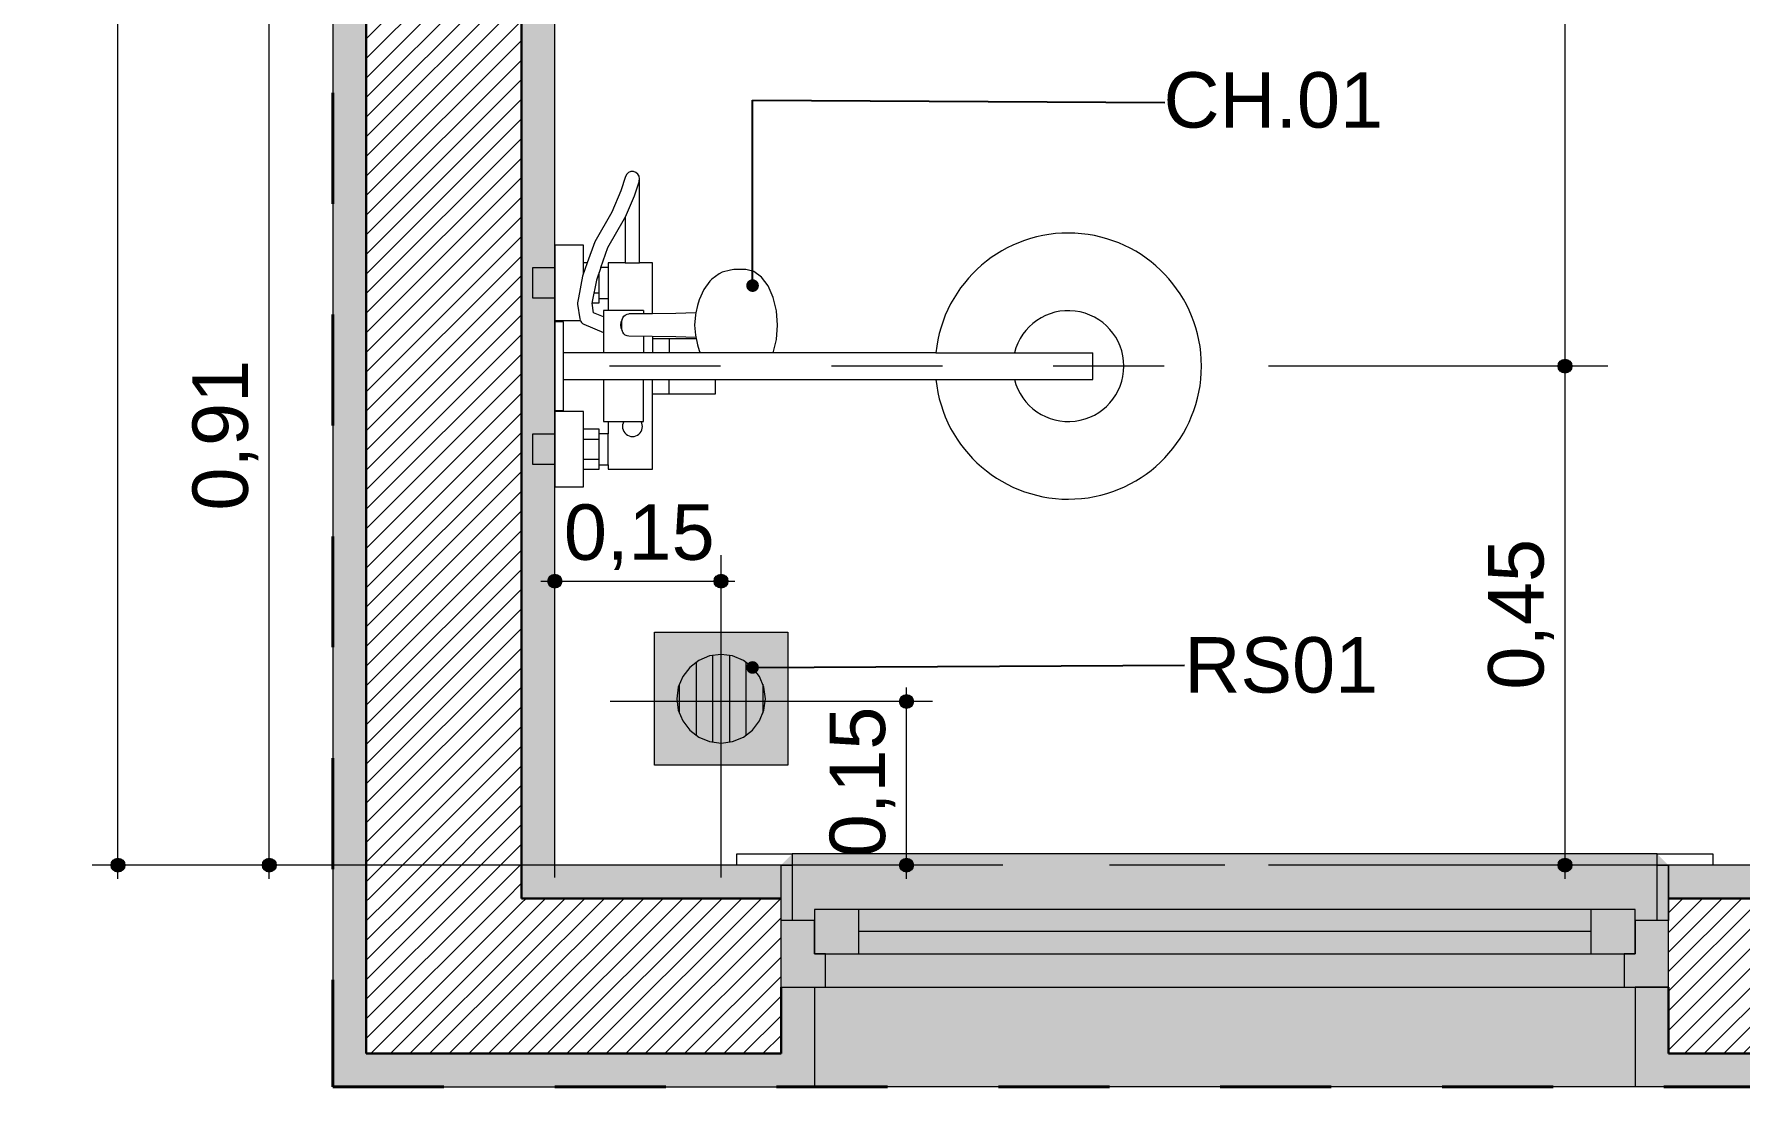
# Model space of a CAD drawing. Header units: metres. Extents: x -1.8 to 75.3, y -2 to 2.8.
# Drawn here: x -1.844 to -0.307, y -2.048 to -1.099 of the extents above; entities that cross this region are included whole.
import ezdxf

# ---------------------------------------------------------------- set-up
doc = ezdxf.new("R2010")
doc.units = ezdxf.units.M
doc.header["$MEASUREMENT"] = 0
doc.linetypes.add('Dashed', pattern=[0.035, 0.0225, -0.0125])
doc.linetypes.add('Hidden Line', pattern=[0.097806, 0.070556, -0.02725])
for name, color, linetype, lineweight in [('0_Caneta_No__1', 7, 'Continuous', 40), ('NOTAS-DETALHAMENTO.EXEC_Caneta_No__1', 7, 'Continuous', 40), ('NOTAS-DETALHAMENTO.EXEC_Caneta_No__241', 7, 'Continuous', 13), ('PAREDE CONSTRUIR_Caneta_No__10', 7, 'Continuous', 5), ('PAREDE CONSTRUIR_Caneta_No__241', 7, 'Continuous', 13), ('PAREDE CONSTRUIR_Caneta_No__255', 255, 'Continuous', 0), ('PAREDE CONSTRUIR_Caneta_No__3', 7, 'Continuous', 30), ('PAREDE CONSTRUIR_Caneta_No__91', 255, 'Continuous', 0)]:
    doc.layers.add(name, color=color, linetype=linetype, lineweight=lineweight)
for name, color, linetype, lineweight, true_color in [('0_Caneta_No__167', 7, 'Continuous', 0, 0x0035d5), ('0_Caneta_No__25', 7, 'Continuous', 13, 0x982312), ('EIXO HIDRÁULICO - Executivo.EXEC_Caneta_No__25', 7, 'Continuous', 13, 0x982312), ('LOUCAS-METAIS.ARQ_Caneta_No__13', 7, 'Continuous', 0, 0xaaaaaa), ('PAREDE CONSTRUIR_Caneta_No__9', 7, 'Continuous', 9, 0x020202), ('RALO_Caneta_No__19', 7, 'Continuous', 0, 0xe9e9e9), ('RALO_Caneta_No__96', 7, 'Continuous', 0, 0xb6b6b6)]:
    doc.layers.add(name, color=color, linetype=linetype, lineweight=lineweight, true_color=true_color)
doc.styles.add('GENERATED_STYLE_1', font='arial.ttf')
doc.dimstyles.new('GENERATED_STYLE__1', dxfattribs={"dimtxt": 0.05, "dimasz": 0.02375, "dimexe": 0.18, "dimexo": 0.267183, "dimgap": 0, "dimtad": 1, "dimzin": 0, "dimdsep": 46, "dimtxsty": 'GENERATED_STYLE_1', "dimblk": 'ARROWHEAD_11', "dimblk1": 'ARROWHEAD_11', "dimblk2": 'ARROWHEAD_11', "dimcen": 0.09, "dimclrd": 256, "dimclre": 256, "dimclrt": 256, "dimadec": 0, "dimazin": 0, "dimtfac": 1, "dimtdec": 4, "dimtmove": 0, "dimatfit": 3, "dimfxl": 0, "dimtolj": 1, "dimtzin": 0, "dimarcsym": 0})
doc.dimstyles.new('GENERATED_STYLE__2', dxfattribs={"dimtxt": 0.05, "dimasz": 0.02375, "dimexe": 0.18, "dimexo": 0.267183, "dimgap": 0, "dimtad": 1, "dimzin": 0, "dimdsep": 46, "dimtxsty": 'GENERATED_STYLE_1', "dimblk": 'ARROWHEAD_11', "dimblk1": 'ARROWHEAD_11', "dimblk2": 'ARROWHEAD_11', "dimcen": 0.09, "dimclrd": 256, "dimclre": 256, "dimclrt": 256, "dimadec": 0, "dimazin": 0, "dimtfac": 1, "dimtdec": 4, "dimtmove": 0, "dimatfit": 3, "dimfxl": 0, "dimtolj": 1, "dimtzin": 0, "dimarcsym": 0})
doc.dimstyles.new('GENERATED_STYLE__3', dxfattribs={"dimtxt": 0.05, "dimasz": 0.02375, "dimexe": 0.18, "dimexo": 0.267183, "dimgap": 0, "dimtad": 1, "dimtih": 1, "dimtoh": 1, "dimzin": 0, "dimdsep": 46, "dimtxsty": 'GENERATED_STYLE_1', "dimblk": 'ARROWHEAD_11', "dimblk1": 'ARROWHEAD_11', "dimblk2": 'ARROWHEAD_11', "dimcen": 0.09, "dimclrd": 256, "dimclre": 256, "dimclrt": 256, "dimadec": 0, "dimazin": 0, "dimtfac": 1, "dimtdec": 4, "dimtmove": 0, "dimatfit": 3, "dimfxl": 0, "dimtolj": 1, "dimtzin": 0, "dimarcsym": 0})
doc.dimstyles.new('GENERATED_STYLE__4', dxfattribs={"dimtxt": 0.18, "dimasz": 0.0228, "dimexe": 0.18, "dimexo": 0.0625, "dimgap": 0, "dimtad": 0, "dimtih": 1, "dimtoh": 1, "dimdec": 4, "dimzin": 0, "dimdsep": 46, "dimcen": 0.09, "dimadec": 0, "dimazin": 0, "dimtfac": 1, "dimtdec": 4, "dimtmove": 0, "dimatfit": 3, "dimldrblk": 'ARROWHEAD_11', "dimfxl": 0, "dimtolj": 1, "dimtzin": 0, "dimarcsym": 0})
pattern_1 = [(45, (0, 0), (-0.008838835, 0.008838835), [])]

# ---------------------------------------------------------------- blocks, each defined once
blk = doc.blocks.new('*D2')
at = {"layer": '0_Caneta_No__167', "linetype": 'Continuous', "lineweight": 0, "true_color": 0x0035d5}
for points in [[(-0.4704, -1.3982), (-0.47, -1.4006), (-0.4686, -1.4027), (-0.4666, -1.404), (-0.4642, -1.4045), (-0.4618, -1.404), (-0.4598, -1.4027), (-0.4584, -1.4006), (-0.4579, -1.3982), (-0.4584, -1.3959), (-0.4598, -1.3938), (-0.4618, -1.3925), (-0.4642, -1.392), (-0.4666, -1.3925), (-0.4686, -1.3938), (-0.47, -1.3959)], [(-0.4704, -1.8482), (-0.47, -1.8506), (-0.4686, -1.8527), (-0.4666, -1.854), (-0.4642, -1.8545), (-0.4618, -1.854), (-0.4598, -1.8527), (-0.4584, -1.8506), (-0.4579, -1.8482), (-0.4584, -1.8459), (-0.4598, -1.8438), (-0.4618, -1.8425), (-0.4642, -1.842), (-0.4666, -1.8425), (-0.4686, -1.8438), (-0.47, -1.8459)]]:
    blk.add_hatch(color=162, dxfattribs=at).paths.add_polyline_path(points)
at = {"layer": '0_Caneta_No__167', "color": 162, "linetype": 'Continuous', "lineweight": 0, "true_color": 0x0035d5}
for p, q in [((-0.4704, -1.3982), (-0.7314, -1.3982)), ((-0.4407, -1.3982), (-0.4579, -1.3982)), ((-0.4642, -1.842), (-0.4642, -1.4045)), ((-0.4704, -1.8482), (-0.7314, -1.8482)), ((-0.4642, -1.8607), (-0.4642, -1.8545)), ((-0.4407, -1.8482), (-0.4579, -1.8482))]:
    blk.add_line(p, q, dxfattribs=at)
for centre in [(-0.4642, -1.3982), (-0.4642, -1.8482)]:
    blk.add_circle(centre, 0.00625, dxfattribs=at)
at = {"layer": '0_Caneta_No__167', "color": 162, "lineweight": 0, "true_color": 0x0035d5, "insert": (-0.4742, -1.69), "char_height": 0.05, "attachment_point": 7, "rotation": 90, "style": 'GENERATED_STYLE_1'}
blk.add_mtext('\\A1;{\\pql;\\fArial|b0|i0|c0|p0;\\W1.000000;0,45}', dxfattribs=at)
blk = doc.blocks.new('ARROWHEAD_11')
at = {"color": 0, "linetype": 'Continuous', "lineweight": 0}
blk.add_line((0, 0), (-1, 0), dxfattribs=at)
at = {"color": 0, "linetype": 'Continuous', "lineweight": 0, "const_width": 0.25, "flags": 128}
blk.add_lwpolyline([(-0.125, 0, 1), (0.125, 0, 1)], format="xyb", close=True, dxfattribs=at)
blk = doc.blocks.new('*D4')
at = {"layer": '0_Caneta_No__167', "linetype": 'Continuous', "lineweight": 0, "true_color": 0x0035d5}
for points in [[(-0.4704, -0.6118), (-0.47, -0.6141), (-0.4686, -0.6162), (-0.4666, -0.6175), (-0.4642, -0.618), (-0.4618, -0.6175), (-0.4598, -0.6162), (-0.4584, -0.6141), (-0.4579, -0.6118), (-0.4584, -0.6094), (-0.4598, -0.6073), (-0.4618, -0.606), (-0.4642, -0.6055), (-0.4666, -0.606), (-0.4686, -0.6073), (-0.47, -0.6094)], [(-0.4704, -1.3982), (-0.47, -1.4006), (-0.4686, -1.4027), (-0.4666, -1.404), (-0.4642, -1.4045), (-0.4618, -1.404), (-0.4598, -1.4027), (-0.4584, -1.4006), (-0.4579, -1.3982), (-0.4584, -1.3959), (-0.4598, -1.3938), (-0.4618, -1.3925), (-0.4642, -1.392), (-0.4666, -1.3925), (-0.4686, -1.3938), (-0.47, -1.3959)]]:
    blk.add_hatch(color=162, dxfattribs=at).paths.add_polyline_path(points)
at = {"layer": '0_Caneta_No__167', "color": 162, "linetype": 'Continuous', "lineweight": 0, "true_color": 0x0035d5}
for p, q in [((-0.4704, -0.6118), (-0.7314, -0.6118)), ((-0.4407, -0.6118), (-0.4579, -0.6118)), ((-0.4642, -1.392), (-0.4642, -0.618)), ((-0.4704, -1.3982), (-0.7314, -1.3982)), ((-0.4407, -1.3982), (-0.4579, -1.3982))]:
    blk.add_line(p, q, dxfattribs=at)
for centre in [(-0.4642, -0.6118), (-0.4642, -1.3982)]:
    blk.add_circle(centre, 0.00625, dxfattribs=at)
at = {"layer": '0_Caneta_No__167', "color": 162, "lineweight": 0, "true_color": 0x0035d5, "insert": (-0.4742, -1.0717), "char_height": 0.05, "attachment_point": 7, "rotation": 90, "style": 'GENERATED_STYLE_1'}
blk.add_mtext('\\A1;{\\pql;\\fArial|b0|i0|c0|p0;\\W1.000000;0,79}', dxfattribs=at)
blk = doc.blocks.new('*D11')
at = {"layer": '0_Caneta_No__25', "linetype": 'Continuous', "lineweight": 13, "true_color": 0x982312}
for points in [[(-1.6387, -0.9418), (-1.6382, -0.9441), (-1.6368, -0.9462), (-1.6348, -0.9475), (-1.6324, -0.948), (-1.63, -0.9475), (-1.628, -0.9462), (-1.6266, -0.9441), (-1.6262, -0.9418), (-1.6266, -0.9394), (-1.628, -0.9373), (-1.63, -0.936), (-1.6324, -0.9355), (-1.6348, -0.936), (-1.6368, -0.9373), (-1.6382, -0.9394)], [(-1.6387, -1.8482), (-1.6382, -1.8506), (-1.6368, -1.8527), (-1.6348, -1.854), (-1.6324, -1.8545), (-1.63, -1.854), (-1.628, -1.8527), (-1.6266, -1.8506), (-1.6262, -1.8482), (-1.6266, -1.8459), (-1.628, -1.8438), (-1.63, -1.8425), (-1.6324, -1.842), (-1.6348, -1.8425), (-1.6368, -1.8438), (-1.6382, -1.8459)]]:
    blk.add_hatch(color=24, dxfattribs=at).paths.add_polyline_path(points)
at = {"layer": '0_Caneta_No__25', "color": 24, "linetype": 'Continuous', "lineweight": 13, "true_color": 0x982312}
for p, q in [((-1.6387, -0.9418), (-1.6559, -0.9418)), ((-1.6324, -1.842), (-1.6324, -0.948)), ((-1.3652, -0.9418), (-1.6262, -0.9418)), ((-1.6387, -1.8482), (-1.6559, -1.8482)), ((-1.6324, -1.8607), (-1.6324, -1.8545)), ((-1.3652, -1.8482), (-1.6262, -1.8482))]:
    blk.add_line(p, q, dxfattribs=at)
for centre in [(-1.6324, -0.9418), (-1.6324, -1.8482)]:
    blk.add_circle(centre, 0.00625, dxfattribs=at)
at = {"layer": '0_Caneta_No__25', "color": 24, "lineweight": 13, "true_color": 0x982312, "char_height": 0.05, "attachment_point": 7, "rotation": 90, "style": 'GENERATED_STYLE_1'}
for s, insert in [('\\A1;{\\pql;\\fArial|b0|i0|c0|p0;\\W1.000000;0,03}', (-1.6424, -1.0815)), ('\\A1;{\\pql;\\fArial|b0|i0|c0|p0;\\W1.000000;0,91}', (-1.6424, -1.5285))]:
    blk.add_mtext(s, dxfattribs=dict(at, insert=insert))
blk = doc.blocks.new('*D18')
at = {"layer": '0_Caneta_No__25', "linetype": 'Continuous', "lineweight": 13, "true_color": 0x982312}
for points in [[(-1.775, 1.8482), (-1.7746, 1.8459), (-1.7732, 1.8438), (-1.7712, 1.8425), (-1.7688, 1.842), (-1.7664, 1.8425), (-1.7644, 1.8438), (-1.763, 1.8459), (-1.7625, 1.8482), (-1.763, 1.8506), (-1.7644, 1.8527), (-1.7664, 1.854), (-1.7688, 1.8545), (-1.7712, 1.854), (-1.7732, 1.8527), (-1.7746, 1.8506)], [(-1.775, -1.8482), (-1.7746, -1.8506), (-1.7732, -1.8527), (-1.7712, -1.854), (-1.7688, -1.8545), (-1.7664, -1.854), (-1.7644, -1.8527), (-1.763, -1.8506), (-1.7625, -1.8482), (-1.763, -1.8459), (-1.7644, -1.8438), (-1.7664, -1.8425), (-1.7688, -1.842), (-1.7712, -1.8425), (-1.7732, -1.8438), (-1.7746, -1.8459)]]:
    blk.add_hatch(color=24, dxfattribs=at).paths.add_polyline_path(points)
at = {"layer": '0_Caneta_No__25', "color": 24, "linetype": 'Continuous', "lineweight": 13, "true_color": 0x982312}
for p, q in [((-1.775, 1.8482), (-1.7922, 1.8482)), ((-1.7688, 1.8545), (-1.7688, 1.8607)), ((-1.5016, 1.8482), (-1.7625, 1.8482)), ((-1.7688, -1.842), (-1.7688, 1.842)), ((-1.775, -1.8482), (-1.7922, -1.8482)), ((-1.7688, -1.8607), (-1.7688, -1.8545)), ((-1.5016, -1.8482), (-1.7625, -1.8482))]:
    blk.add_line(p, q, dxfattribs=at)
for centre in [(-1.7688, 1.8482), (-1.7688, -1.8482)]:
    blk.add_circle(centre, 0.00625, dxfattribs=at)
at = {"layer": '0_Caneta_No__25', "color": 24, "lineweight": 13, "true_color": 0x982312, "insert": (-1.7788, -0.0667), "char_height": 0.05, "attachment_point": 7, "rotation": 90, "style": 'GENERATED_STYLE_1'}
blk.add_mtext('\\A1;{\\pql;\\fArial|b0|i0|c0|p0;\\W1.000000;3,70}', dxfattribs=at)
blk = doc.blocks.new('*D26')
at = {"layer": '0_Caneta_No__25', "linetype": 'Continuous', "lineweight": 13, "true_color": 0x982312}
for points in [[(-1.0641, -1.7007), (-1.0637, -1.703), (-1.0623, -1.7051), (-1.0603, -1.7064), (-1.0579, -1.7069), (-1.0555, -1.7064), (-1.0535, -1.7051), (-1.0521, -1.703), (-1.0516, -1.7007), (-1.0521, -1.6983), (-1.0535, -1.6962), (-1.0555, -1.6949), (-1.0579, -1.6944), (-1.0603, -1.6949), (-1.0623, -1.6962), (-1.0637, -1.6983)], [(-1.0641, -1.8482), (-1.0637, -1.8506), (-1.0623, -1.8527), (-1.0603, -1.854), (-1.0579, -1.8545), (-1.0555, -1.854), (-1.0535, -1.8527), (-1.0521, -1.8506), (-1.0516, -1.8482), (-1.0521, -1.8459), (-1.0535, -1.8438), (-1.0555, -1.8425), (-1.0579, -1.842), (-1.0603, -1.8425), (-1.0623, -1.8438), (-1.0637, -1.8459)]]:
    blk.add_hatch(color=24, dxfattribs=at).paths.add_polyline_path(points)
at = {"layer": '0_Caneta_No__25', "color": 24, "linetype": 'Continuous', "lineweight": 13, "true_color": 0x982312}
for p, q in [((-1.0579, -1.6944), (-1.0579, -1.6882)), ((-1.0641, -1.7007), (-1.3251, -1.7007)), ((-1.0579, -1.842), (-1.0579, -1.7069)), ((-1.0344, -1.7007), (-1.0516, -1.7007)), ((-1.0641, -1.8482), (-1.3251, -1.8482)), ((-1.0579, -1.8607), (-1.0579, -1.8545)), ((-1.0344, -1.8482), (-1.0516, -1.8482))]:
    blk.add_line(p, q, dxfattribs=at)
for centre in [(-1.0579, -1.7007), (-1.0579, -1.8482)]:
    blk.add_circle(centre, 0.00625, dxfattribs=at)
at = {"layer": '0_Caneta_No__25', "color": 24, "lineweight": 13, "true_color": 0x982312, "insert": (-1.0679, -1.8412), "char_height": 0.05, "attachment_point": 7, "rotation": 90, "style": 'GENERATED_STYLE_1'}
blk.add_mtext('\\A1;{\\pql;\\fArial|b0|i0|c0|p0;\\W1.000000;0,15}', dxfattribs=at)
blk = doc.blocks.new('*D27')
at = {"layer": '0_Caneta_No__25', "linetype": 'Continuous', "lineweight": 13, "true_color": 0x982312}
for points in [[(-1.3813, -1.5922), (-1.3808, -1.5946), (-1.3795, -1.5967), (-1.3774, -1.598), (-1.375, -1.5985), (-1.3726, -1.598), (-1.3706, -1.5967), (-1.3693, -1.5946), (-1.3688, -1.5922), (-1.3693, -1.5899), (-1.3706, -1.5878), (-1.3726, -1.5865), (-1.375, -1.586), (-1.3774, -1.5865), (-1.3795, -1.5878), (-1.3808, -1.5899)], [(-1.2314, -1.5922), (-1.2309, -1.5946), (-1.2295, -1.5967), (-1.2275, -1.598), (-1.2251, -1.5985), (-1.2227, -1.598), (-1.2207, -1.5967), (-1.2193, -1.5946), (-1.2189, -1.5922), (-1.2193, -1.5899), (-1.2207, -1.5878), (-1.2227, -1.5865), (-1.2251, -1.586), (-1.2275, -1.5865), (-1.2295, -1.5878), (-1.2309, -1.5899)]]:
    blk.add_hatch(color=24, dxfattribs=at).paths.add_polyline_path(points)
at = {"layer": '0_Caneta_No__25', "color": 24, "linetype": 'Continuous', "lineweight": 13, "true_color": 0x982312}
for p, q in [((-1.375, -1.586), (-1.375, -1.5688)), ((-1.2251, -1.586), (-1.2251, -1.5688)), ((-1.3875, -1.5922), (-1.3813, -1.5922)), ((-1.375, -1.8594), (-1.375, -1.5985)), ((-1.3688, -1.5922), (-1.2314, -1.5922)), ((-1.2251, -1.8594), (-1.2251, -1.5985)), ((-1.2189, -1.5922), (-1.2126, -1.5922))]:
    blk.add_line(p, q, dxfattribs=at)
for centre in [(-1.375, -1.5922), (-1.2251, -1.5922)]:
    blk.add_circle(centre, 0.00625, dxfattribs=at)
at = {"layer": '0_Caneta_No__25', "color": 24, "lineweight": 13, "true_color": 0x982312, "insert": (-1.3668, -1.5822), "char_height": 0.05, "attachment_point": 7, "style": 'GENERATED_STYLE_1'}
blk.add_mtext('\\A1;{\\pql;\\fArial|b0|i0|c0|p0;\\W1.000000;0,15}', dxfattribs=at)

msp = doc.modelspace()

# ---------------------------------------------------------------- hatches: boundary and pattern name
at = {"layer": 'PAREDE CONSTRUIR_Caneta_No__241', "linetype": 'Continuous', "lineweight": 13}
h = msp.add_hatch(dxfattribs=at)
h.set_pattern_fill('common_brick_0001', style=0, pattern_type=2)
h.set_pattern_definition(pattern_1)
h.paths.add_polyline_path([(-1.405, -1.8782), (-1.405, 1.8782), (-1.545, 1.8782), (-1.545, -1.8782)])
h = msp.add_hatch(dxfattribs=at)
h.set_pattern_fill('common_brick_0001', style=0, pattern_type=2)
h.set_pattern_definition(pattern_1)
h.paths.add_polyline_path([(-1.405, -1.8782), (-1.545, -2.0182), (-1.405, -2.0182)])
h = msp.add_hatch(dxfattribs=at)
h.set_pattern_fill('common_brick_0001', style=0, pattern_type=2)
h.set_pattern_definition(pattern_1)
h.paths.add_polyline_path([(-1.545, -1.8782), (-1.545, -2.0182), (-1.405, -1.8782)])
h = msp.add_hatch(dxfattribs=at)
h.set_pattern_fill('common_brick_0001', style=0, pattern_type=2)
h.set_pattern_definition(pattern_1)
h.paths.add_polyline_path([(-1.405, -1.8782), (-1.405, -2.0182), (-1.171, -2.0182), (-1.171, -1.9582), (-1.171, -1.8982), (-1.171, -1.8782)])
h = msp.add_hatch(dxfattribs=at)
h.set_pattern_fill('common_brick_0001', style=0, pattern_type=2)
h.set_pattern_definition(pattern_1)
h.paths.add_polyline_path([(-0.145, -1.8782), (-0.371, -1.8782), (-0.371, -1.8982), (-0.371, -1.9582), (-0.371, -2.0182), (-0.145, -2.0182)])
at = {"layer": 'PAREDE CONSTRUIR_Caneta_No__255', "linetype": 'Continuous', "lineweight": 0}
for points in [[(-0.371, -1.8982), (-0.371, -1.8482), (-0.381, -1.8382), (-1.161, -1.8382), (-1.171, -1.8482), (-1.171, -1.8982)], [(-1.141, -1.9282), (-1.101, -1.9282), (-1.101, -1.8882), (-1.141, -1.8882)], [(-1.101, -1.8882), (-1.101, -1.9282), (-1.131, -1.9282), (-1.131, -1.9582), (-0.411, -1.9582), (-0.411, -1.9282), (-0.441, -1.9282), (-0.441, -1.8882)], [(-1.101, -1.9282), (-0.441, -1.9282), (-0.441, -1.8882), (-1.101, -1.8882)], [(-0.401, -1.8882), (-0.441, -1.8882), (-0.441, -1.9282), (-0.401, -1.9282)], [(-1.171, -1.9582), (-1.131, -1.9582), (-1.131, -1.9282), (-1.141, -1.9282), (-1.141, -1.8982), (-1.171, -1.8982)], [(-0.371, -1.8982), (-0.401, -1.8982), (-0.401, -1.9282), (-0.411, -1.9282), (-0.411, -1.9582), (-0.371, -1.9582)], [(-1.141, -1.9582), (-1.141, -2.0482), (-0.401, -2.0482), (-0.401, -1.9582)]]:
    msp.add_hatch(color=255, dxfattribs=at).paths.add_polyline_path(points)
at = {"layer": 'PAREDE CONSTRUIR_Caneta_No__91', "linetype": 'Continuous', "lineweight": 0}
for points in [[(-1.545, 2.0182), (-1.575, 2.0182), (-1.575, -2.0182), (-1.545, -2.0182)], [(-1.375, -1.8482), (-1.375, 1.8482), (-1.405, 1.8482), (-1.405, -1.8482)], [(-1.375, -1.8482), (-1.405, -1.8782), (-1.375, -1.8782)], [(-1.405, -1.8482), (-1.405, -1.8782), (-1.375, -1.8482)], [(-1.375, -1.8782), (-1.171, -1.8782), (-1.171, -1.8482), (-1.375, -1.8482)], [(-0.005, -1.8482), (-0.371, -1.8482), (-0.371, -1.8782), (-0.005, -1.8782)], [(-1.171, -2.0482), (-1.141, -2.0482), (-1.141, -1.9582), (-1.171, -1.9582), (-1.171, -2.0182)], [(-0.401, -2.0482), (-0.371, -2.0482), (-0.371, -2.0182), (-0.371, -1.9582), (-0.401, -1.9582)], [(-1.575, -2.0482), (-1.545, -2.0482), (-1.545, -2.0182)], [(-1.575, -2.0482), (-1.545, -2.0182), (-1.575, -2.0182)], [(-1.545, -2.0182), (-1.545, -2.0482), (-1.171, -2.0482), (-1.171, -2.0182)], [(-0.371, -2.0182), (-0.371, -2.0482), (-0.175, -2.0482), (-0.175, -2.0182)]]:
    msp.add_hatch(color=255, dxfattribs=at).paths.add_polyline_path(points)
at = {"layer": 'RALO_Caneta_No__19', "linetype": 'Continuous', "lineweight": 0, "true_color": 0xe9e9e9}
h = msp.add_hatch(color=254, dxfattribs=at)
h.paths.add_polyline_path([(-1.285, -1.6382), (-1.285, -1.7582), (-1.165, -1.7582), (-1.165, -1.6382)])
h.paths.add_polyline_path([(-1.225, -1.7382), (-1.2354, -1.7369), (-1.245, -1.7329), (-1.2533, -1.7265), (-1.2597, -1.7182), (-1.2637, -1.7086), (-1.265, -1.6982), (-1.2637, -1.6879), (-1.2597, -1.6782), (-1.2533, -1.67), (-1.245, -1.6636), (-1.2354, -1.6596), (-1.225, -1.6582), (-1.2147, -1.6596), (-1.205, -1.6636), (-1.1967, -1.67), (-1.1904, -1.6782), (-1.1864, -1.6879), (-1.185, -1.6982), (-1.1864, -1.7086), (-1.1904, -1.7182), (-1.1967, -1.7265), (-1.205, -1.7329), (-1.2147, -1.7369)], flags=0)
for points in [[(-1.2354, -1.6596), (-1.245, -1.6636), (-1.2475, -1.6655), (-1.2475, -1.731), (-1.245, -1.7329), (-1.2354, -1.7369), (-1.2325, -1.7373), (-1.2325, -1.6592)], [(-1.2325, -1.6592), (-1.2325, -1.7373), (-1.225, -1.7382), (-1.2175, -1.7373), (-1.2175, -1.6592), (-1.225, -1.6582)], [(-1.2175, -1.6592), (-1.2175, -1.7373), (-1.2147, -1.7369), (-1.205, -1.7329), (-1.2025, -1.731), (-1.2025, -1.6655), (-1.205, -1.6636), (-1.2147, -1.6596)], [(-1.2533, -1.67), (-1.2597, -1.6782), (-1.2625, -1.6851), (-1.2625, -1.7113), (-1.2597, -1.7182), (-1.2533, -1.7265), (-1.2475, -1.731), (-1.2475, -1.6655)], [(-1.2025, -1.6655), (-1.2025, -1.731), (-1.1967, -1.7265), (-1.1904, -1.7182), (-1.1875, -1.7113), (-1.1875, -1.6851), (-1.1904, -1.6782), (-1.1967, -1.67)], [(-1.2625, -1.6851), (-1.2637, -1.6879), (-1.265, -1.6982), (-1.2637, -1.7086), (-1.2625, -1.7113)], [(-1.1875, -1.7113), (-1.1864, -1.7086), (-1.185, -1.6982), (-1.1864, -1.6879), (-1.1875, -1.6851)]]:
    msp.add_hatch(color=254, dxfattribs=at).paths.add_polyline_path(points)

# ---------------------------------------------------------------- linework, layer by layer
at = {"layer": '0_Caneta_No__1', "color": 7, "linetype": 'Dashed', "lineweight": 40}
msp.add_lwpolyline([(1.575, -2.0482), (1.575, 2.0482), (-1.575, 2.0482), (-1.575, -2.0482)], close=True, dxfattribs=at)
at = {"layer": 'EIXO HIDRÁULICO - Executivo.EXEC_Caneta_No__25', "color": 24, "linetype": 'Dashed', "lineweight": 13, "true_color": 0x982312}
msp.add_line((-0.4256, -1.3982), (-1.375, -1.3982), dxfattribs=at)
at = {"layer": 'LOUCAS-METAIS.ARQ_Caneta_No__13', "color": 253, "linetype": 'Continuous', "lineweight": 0, "true_color": 0xaaaaaa}
for p, q in [((-1.2989, -1.2313), (-1.2985, -1.2292)), ((-1.3033, -1.2448), (-1.3115, -1.2638)), ((-1.2989, -1.2313), (-1.3033, -1.2448)), ((-1.3457, -1.3052), (-1.35, -1.3172)), ((-1.349, -1.3145), (-1.349, -1.3052)), ((-1.3115, -1.3052), (-1.2985, -1.3052)), ((-1.35, -1.3172), (-1.3537, -1.3366)), ((-1.3495, -1.3161), (-1.3495, -1.3161)), ((-1.3375, -1.3208), (-1.3412, -1.3399)), ((-1.3334, -1.3092), (-1.3375, -1.3208)), ((-1.3352, -1.3142), (-1.335, -1.3142)), ((-1.335, -1.3142), (-1.335, -1.3139)), ((-1.335, -1.3322), (-1.335, -1.3142)), ((-1.327, -1.3092), (-1.327, -1.3372)), ((-1.3537, -1.3366), (-1.3545, -1.3411)), ((-1.3397, -1.3322), (-1.335, -1.3322)), ((-1.335, -1.3372), (-1.335, -1.3322)), ((-1.3545, -1.3411), (-1.3545, -1.3423)), ((-1.3545, -1.3423), (-1.3523, -1.3555)), ((-1.3412, -1.3399), (-1.3414, -1.3415)), ((-1.295, -1.3482), (-1.327, -1.3482)), ((-1.323, -1.3482), (-1.3258, -1.3482)), ((-1.3199, -1.3482), (-1.323, -1.3482)), ((-1.3165, -1.3482), (-1.3199, -1.3482)), ((-1.3137, -1.3547), (-1.3127, -1.3533)), ((-1.3127, -1.3533), (-1.3114, -1.3522)), ((-1.3114, -1.3522), (-1.3098, -1.3515)), ((-1.3098, -1.3515), (-1.3082, -1.3512)), ((-1.287, -1.351), (-1.3082, -1.3512)), ((-1.295, -1.3482), (-1.295, -1.3511)), ((-1.2482, -1.3521), (-1.2489, -1.3612)), ((-1.2478, -1.3502), (-1.2482, -1.3521)), ((-1.3523, -1.3555), (-1.352, -1.3567)), ((-1.352, -1.3567), (-1.3518, -1.3572)), ((-1.331, -1.3538), (-1.331, -1.3676)), ((-1.3154, -1.3587), (-1.3158, -1.3612)), ((-1.3158, -1.3612), (-1.3154, -1.3638)), ((-1.3143, -1.3562), (-1.3154, -1.3587)), ((-1.3154, -1.3638), (-1.3143, -1.3662)), ((-1.3146, -1.3582), (-1.3143, -1.3564)), ((-1.3146, -1.3642), (-1.3146, -1.3582)), ((-1.3143, -1.3661), (-1.3146, -1.3642)), ((-1.3143, -1.3562), (-1.3137, -1.3547)), ((-1.3143, -1.3562), (-1.3143, -1.3562)), ((-1.3143, -1.3564), (-1.3143, -1.3562)), ((-1.3143, -1.3662), (-1.3143, -1.3661)), ((-1.3143, -1.3662), (-1.3143, -1.3663)), ((-1.3137, -1.3677), (-1.3143, -1.3663)), ((-1.3127, -1.3692), (-1.3137, -1.3677)), ((-1.2489, -1.3612), (-1.2482, -1.3704)), ((-1.3114, -1.3703), (-1.3127, -1.3692)), ((-1.3098, -1.371), (-1.3114, -1.3703)), ((-1.3082, -1.3712), (-1.3098, -1.371)), ((-1.266, -1.3717), (-1.3082, -1.3712)), ((-1.295, -1.3714), (-1.295, -1.3862)), ((-1.287, -1.3715), (-1.287, -1.3862)), ((-1.287, -1.3733), (-1.2475, -1.3733)), ((-1.272, -1.3733), (-1.272, -1.3862)), ((-1.2478, -1.3723), (-1.266, -1.3717)), ((-1.2482, -1.3704), (-1.2462, -1.3789)), ((-1.2462, -1.3789), (-1.2448, -1.384)), ((-1.2448, -1.384), (-1.2439, -1.3862)), ((-1.367, -1.4102), (-1.367, -1.3862)), ((-1.178, -1.3862), (-1.331, -1.3862)), ((-1.2467, -1.3862), (-1.2467, -1.3862)), ((-1.2326, -1.3862), (-1.2327, -1.3862)), ((-1.0314, -1.3862), (-0.89, -1.3862)), ((-0.89, -1.4102), (-0.89, -1.3862)), ((-1.331, -1.4102), (-1.23, -1.4102)), ((-1.295, -1.4482), (-1.295, -1.4102)), ((-1.287, -1.4232), (-1.287, -1.4102)), ((-1.272, -1.4232), (-1.272, -1.4102)), ((-1.0314, -1.4102), (-0.89, -1.4102)), ((-1.349, -1.4912), (-1.349, -1.4552)), ((-1.335, -1.4872), (-1.335, -1.4592)), ((-1.327, -1.4482), (-1.295, -1.4482)), ((-1.327, -1.4872), (-1.327, -1.4592)), ((-1.349, -1.4642), (-1.335, -1.4642)), ((-1.349, -1.4822), (-1.335, -1.4822))]:
    msp.add_line(p, q, dxfattribs=at)
msp.add_lwpolyline([(-1.0314, -1.4102, 19.949874), (-1.0314, -1.3862), (-1.178, -1.3862), (-1.1751, -1.3742), (-1.1741, -1.3612), (-1.1751, -1.3483), (-1.178, -1.3362), (-1.1825, -1.3259), (-1.1885, -1.3179), (-1.1954, -1.3129), (-1.2028, -1.3112), (-1.2135, -1.3112), (-1.2167, -1.3118), (-1.224, -1.3134), (-1.2267, -1.3149), (-1.2334, -1.3197), (-1.2352, -1.3217), (-1.2407, -1.329), (-1.2448, -1.3384), (-1.2462, -1.3436), (-1.2478, -1.3502), (-1.266, -1.3507), (-1.287, -1.351), (-1.287, -1.3052), (-1.2985, -1.3052), (-1.2985, -1.2292, 0.853753), (-1.3112, -1.2272), (-1.3154, -1.2401), (-1.3237, -1.2593), (-1.3389, -1.286), (-1.3457, -1.3052), (-1.349, -1.3052), (-1.349, -1.2892), (-1.375, -1.2892), (-1.375, -1.3572), (-1.3518, -1.3572), (-1.3515, -1.3579), (-1.3508, -1.3589), (-1.3499, -1.3598), (-1.3488, -1.3604), (-1.331, -1.3678), (-1.331, -1.3862), (-1.367, -1.3862), (-1.367, -1.3582), (-1.375, -1.3582), (-1.375, -1.4382), (-1.367, -1.4382), (-1.367, -1.4102), (-1.331, -1.4102), (-1.331, -1.4482), (-1.327, -1.4482), (-1.327, -1.4592), (-1.335, -1.4592), (-1.335, -1.4552), (-1.349, -1.4552), (-1.349, -1.4392), (-1.375, -1.4392), (-1.375, -1.5072), (-1.349, -1.5072), (-1.349, -1.4912), (-1.335, -1.4912), (-1.335, -1.4872), (-1.327, -1.4872), (-1.327, -1.4912), (-1.287, -1.4912), (-1.287, -1.4232), (-1.23, -1.4232), (-1.23, -1.4226), (-1.23, -1.4211), (-1.23, -1.4186), (-1.23, -1.4153), (-1.23, -1.4114), (-1.23, -1.4102)], format="xyb", close=True, dxfattribs=at)
for points in [[(-1.327, -1.3092), (-1.3334, -1.3092), (-1.3271, -1.2913), (-1.3121, -1.2652), (-1.3115, -1.2638), (-1.3115, -1.3052), (-1.327, -1.3052)], [(-1.375, -1.3367), (-1.375, -1.3097), (-1.395, -1.3097), (-1.395, -1.3367)], [(-1.331, -1.3482), (-1.331, -1.3538), (-1.3401, -1.3501), (-1.3414, -1.3415), (-1.3414, -1.3412), (-1.335, -1.3412), (-1.335, -1.3372), (-1.327, -1.3372), (-1.327, -1.3482)], [(-1.375, -1.4867), (-1.375, -1.4597), (-1.395, -1.4597), (-1.395, -1.4867)]]:
    msp.add_lwpolyline(points, close=True, dxfattribs=at)
for centre, radius, start, end in [((-0.912, -1.3982), 0.05, 193.8865, 166.1135), ((-1.305, -1.4527), 0.009, 150, 30)]:
    msp.add_arc(centre, radius, start, end, dxfattribs=at)
at = {"layer": 'PAREDE CONSTRUIR_Caneta_No__10', "color": 7, "linetype": 'Continuous', "lineweight": 5}
for p, q in [((-1.211, -1.8482), (-1.211, -1.8382)), ((-1.211, -1.8382), (-1.161, -1.8382)), ((-1.161, -1.8382), (-1.161, -1.8482)), ((-0.381, -1.8382), (-0.331, -1.8382)), ((-0.381, -1.8482), (-0.381, -1.8382)), ((-0.331, -1.8382), (-0.331, -1.8482)), ((-1.161, -1.8482), (-1.211, -1.8482)), ((-1.171, -1.8982), (-1.171, -1.8482)), ((-1.171, -1.8482), (-1.161, -1.8482)), ((-1.161, -1.8482), (-1.161, -1.8982)), ((-0.381, -1.8982), (-0.381, -1.8482)), ((-0.381, -1.8482), (-0.371, -1.8482)), ((-0.331, -1.8482), (-0.381, -1.8482)), ((-0.371, -1.8482), (-0.371, -1.8982)), ((-1.161, -1.8982), (-1.171, -1.8982)), ((-0.371, -1.8982), (-0.381, -1.8982))]:
    msp.add_line(p, q, dxfattribs=at)
at = {"layer": 'PAREDE CONSTRUIR_Caneta_No__241', "color": 7, "linetype": 'Continuous', "lineweight": 13}
for p, q in [((-1.171, -1.8482), (-1.211, -1.8482)), ((-1.171, -1.8482), (-1.211, -1.8482)), ((-1.171, -1.8782), (-1.171, -1.8482)), ((-1.171, -1.8782), (-1.171, -1.8482)), ((-0.331, -1.8482), (-0.371, -1.8482)), ((-0.371, -1.8782), (-0.371, -1.8482)), ((-0.371, -1.8782), (-0.371, -1.8482)), ((-0.331, -1.8482), (-0.371, -1.8482)), ((-1.171, -1.8982), (-1.171, -1.8782)), ((-1.171, -1.8982), (-1.171, -1.8782)), ((-0.371, -1.8982), (-0.371, -1.8782)), ((-0.371, -1.8982), (-0.371, -1.8782)), ((-1.171, -1.9582), (-1.171, -1.8982)), ((-1.171, -1.9582), (-1.171, -1.8982)), ((-0.371, -1.9582), (-0.371, -1.8982)), ((-0.371, -1.9582), (-0.371, -1.8982)), ((-1.171, -1.9582), (-1.141, -1.9582)), ((-1.141, -1.9582), (-1.141, -2.0482)), ((-1.141, -1.9582), (-1.141, -2.0482)), ((-0.401, -1.9582), (-0.401, -2.0482)), ((-0.371, -1.9582), (-0.401, -1.9582)), ((-0.401, -1.9582), (-0.401, -2.0482)), ((-1.171, -2.0482), (-1.141, -2.0482)), ((-1.171, -2.0482), (-1.141, -2.0482)), ((-0.371, -2.0482), (-0.401, -2.0482)), ((-0.371, -2.0482), (-0.401, -2.0482))]:
    msp.add_line(p, q, dxfattribs=at)
for points in [[(-1.575, 2.0482), (-1.575, -2.0482)], [(-1.375, -1.8482), (-1.375, 1.8482)], [(-1.171, -1.8482), (-1.375, -1.8482)], [(-0.005, -1.8482), (-0.371, -1.8482)], [(-1.575, -2.0482), (-1.545, -2.0482)], [(-1.545, -2.0482), (-1.171, -2.0482)], [(-0.371, -2.0482), (-0.175, -2.0482)]]:
    msp.add_lwpolyline(points, dxfattribs=at)
at = {"layer": 'PAREDE CONSTRUIR_Caneta_No__241', "color": 7, "linetype": 'Hidden Line', "lineweight": 13}
for points in [[(-0.175, -1.8482), (-1.575, -1.8482)], [(-1.575, -1.8482), (-1.575, -1.8782)], [(-1.575, -1.8782), (-1.575, -2.0182)], [(-1.575, -2.0182), (-1.575, -2.0482)], [(-1.575, -2.0482), (-0.175, -2.0482)]]:
    msp.add_lwpolyline(points, dxfattribs=at)
at = {"layer": 'PAREDE CONSTRUIR_Caneta_No__3', "color": 7, "linetype": 'Continuous', "lineweight": 30}
for p, q in [((-1.545, 1.8782), (-1.545, -1.8782)), ((-1.405, -1.8782), (-1.405, 1.8782)), ((-1.545, -1.8782), (-1.545, -2.0182)), ((-1.405, -1.8782), (-1.375, -1.8782)), ((-1.405, -1.8782), (-1.375, -1.8782)), ((-1.171, -1.8782), (-1.375, -1.8782)), ((-0.145, -1.8782), (-0.371, -1.8782)), ((-1.171, -2.0182), (-1.171, -1.9582)), ((-0.371, -2.0182), (-0.371, -1.9582)), ((-1.545, -2.0182), (-1.405, -2.0182)), ((-1.545, -2.0182), (-1.405, -2.0182)), ((-1.405, -2.0182), (-1.171, -2.0182)), ((-0.371, -2.0182), (-0.175, -2.0182))]:
    msp.add_line(p, q, dxfattribs=at)
at = {"layer": 'PAREDE CONSTRUIR_Caneta_No__9', "color": 18, "linetype": 'Continuous', "lineweight": 9, "true_color": 0x020202}
for p, q in [((-0.381, -1.8382), (-1.161, -1.8382)), ((-1.101, -1.8882), (-1.141, -1.8882)), ((-1.141, -1.8882), (-1.141, -1.9282)), ((-0.441, -1.8882), (-1.101, -1.8882)), ((-1.101, -1.9282), (-1.101, -1.8882)), ((-0.441, -1.8882), (-1.101, -1.8882)), ((-0.401, -1.8882), (-0.441, -1.8882)), ((-0.441, -1.8882), (-0.441, -1.9282)), ((-0.401, -1.9282), (-0.401, -1.8882)), ((-1.141, -1.8982), (-1.171, -1.8982)), ((-1.141, -1.9282), (-1.141, -1.8982)), ((-0.371, -1.8982), (-0.401, -1.8982)), ((-0.401, -1.8982), (-0.401, -1.9282)), ((-0.441, -1.9082), (-1.101, -1.9082)), ((-1.131, -1.9282), (-1.141, -1.9282)), ((-1.141, -1.9282), (-1.101, -1.9282)), ((-1.131, -1.9582), (-1.131, -1.9282)), ((-1.101, -1.9282), (-0.441, -1.9282)), ((-0.441, -1.9282), (-0.401, -1.9282)), ((-0.401, -1.9282), (-0.411, -1.9282)), ((-0.411, -1.9282), (-0.411, -1.9582)), ((-1.171, -1.9582), (-1.131, -1.9582)), ((-1.131, -1.9582), (-0.411, -1.9582)), ((-0.411, -1.9582), (-0.371, -1.9582)), ((-0.401, -2.0482), (-1.141, -2.0482))]:
    msp.add_line(p, q, dxfattribs=at)
at = {"layer": 'PAREDE CONSTRUIR_Caneta_No__9', "color": 18, "linetype": 'Dashed', "lineweight": 9, "true_color": 0x020202}
msp.add_line((-0.371, -1.8482), (-1.171, -1.8482), dxfattribs=at)
at = {"layer": 'RALO_Caneta_No__96', "color": 253, "linetype": 'Continuous', "lineweight": 0, "true_color": 0xb6b6b6}
for p, q in [((-1.285, -1.6382), (-1.165, -1.6382)), ((-1.285, -1.7582), (-1.285, -1.6382)), ((-1.165, -1.6382), (-1.165, -1.7582)), ((-1.2354, -1.6596), (-1.245, -1.6636)), ((-1.225, -1.6582), (-1.2354, -1.6596)), ((-1.2325, -1.7373), (-1.2325, -1.6592)), ((-1.2147, -1.6596), (-1.225, -1.6582)), ((-1.2175, -1.6592), (-1.2175, -1.7373)), ((-1.205, -1.6636), (-1.2147, -1.6596)), ((-1.2533, -1.67), (-1.2597, -1.6782)), ((-1.245, -1.6636), (-1.2533, -1.67)), ((-1.2475, -1.6655), (-1.2475, -1.731)), ((-1.1967, -1.67), (-1.205, -1.6636)), ((-1.2025, -1.731), (-1.2025, -1.6655)), ((-1.1904, -1.6782), (-1.1967, -1.67)), ((-1.2637, -1.6879), (-1.265, -1.6982)), ((-1.2597, -1.6782), (-1.2637, -1.6879)), ((-1.2625, -1.7113), (-1.2625, -1.6851)), ((-1.1864, -1.6879), (-1.1904, -1.6782)), ((-1.1875, -1.6851), (-1.1875, -1.7113)), ((-1.185, -1.6982), (-1.1864, -1.6879)), ((-1.265, -1.6982), (-1.2637, -1.7086)), ((-1.1864, -1.7086), (-1.185, -1.6982)), ((-1.2637, -1.7086), (-1.2597, -1.7182)), ((-1.2597, -1.7182), (-1.2533, -1.7265)), ((-1.1967, -1.7265), (-1.1904, -1.7182)), ((-1.1904, -1.7182), (-1.1864, -1.7086)), ((-1.2533, -1.7265), (-1.245, -1.7329)), ((-1.245, -1.7329), (-1.2354, -1.7369)), ((-1.2354, -1.7369), (-1.225, -1.7382)), ((-1.225, -1.7382), (-1.2147, -1.7369)), ((-1.2147, -1.7369), (-1.205, -1.7329)), ((-1.205, -1.7329), (-1.1967, -1.7265)), ((-1.165, -1.7582), (-1.285, -1.7582))]:
    msp.add_line(p, q, dxfattribs=at)

# ---------------------------------------------------------------- texts
at = {"layer": 'NOTAS-DETALHAMENTO.EXEC_Caneta_No__1', "color": 7, "linetype": 'Continuous', "lineweight": 40, "char_height": 0.05, "rotation": 359.9996, "style": 'GENERATED_STYLE_1'}
for s, insert, attachment_point in [('\\A1;{\\pqr;\\fArial|b0|i0|c0|p0;\\W1.000000;CH.01}', (-0.6282, -1.1585), 6), ('\\A1;{\\pql;\\fArial|b0|i0|c0|p0;\\W1.000000;RS01}', (-0.8073, -1.668), 4)]:
    msp.add_mtext(s, dxfattribs=dict(at, insert=insert, attachment_point=attachment_point))

# ---------------------------------------------------------------- dimensions: what is measured, and where the dimension line sits
at = {"color": 24, "linetype": 'Continuous', "lineweight": 13, "true_color": 0x982312}
for base, p2, picture, middle in [((-1.7688, 1.8482), (-1.375, 1.8482), '*D18', (-1.8038, -0.002)), ((-1.6324, -0.9418), (-1.3218, -0.9418), '*D11', (-1.6674, -1.4637)), ((-1.0579, -1.7007), (-1.224, -1.7007), '*D26', (-1.0929, -1.7765))]:
    dim = msp.add_linear_dim(base=base, p1=(-1.375, -1.8482), p2=p2, angle=90, dimstyle='GENERATED_STYLE__2', dxfattribs=at)
    dim.commit()
    dim.dimension.update_dxf_attribs({"geometry": picture, "text_midpoint": middle, "dimtype": 160, "text_rotation": 90})
at = {"color": 162, "linetype": 'Continuous', "lineweight": 0, "true_color": 0x0035d5}
for base, p1, p2, picture, middle in [((-0.4642, -0.6118), (-0.4999, -1.3982), (-0.6284, -0.6118), '*D4', (-0.4992, -1.007)), ((-0.4642, -1.3982), (-1.375, -1.8482), (-0.4999, -1.3982), '*D2', (-0.4992, -1.6252))]:
    dim = msp.add_linear_dim(base=base, p1=p1, p2=p2, angle=90, dimstyle='GENERATED_STYLE__1', dxfattribs=at)
    dim.commit()
    dim.dimension.update_dxf_attribs({"geometry": picture, "text_midpoint": middle, "dimtype": 160, "text_rotation": 90})
at = {"color": 24, "linetype": 'Continuous', "lineweight": 13, "true_color": 0x982312}
dim = msp.add_linear_dim(base=(-1.2251, -1.5922), p1=(-1.375, -1.8482), p2=(-1.2251, -1.7018), dimstyle='GENERATED_STYLE__3', dxfattribs=at)
dim.commit()
dim.dimension.update_dxf_attribs({"geometry": '*D27', "text_midpoint": (-1.3021, -1.5572), "dimtype": 160})

# ---------------------------------------------------------------- leaders
at = {"layer": 'NOTAS-DETALHAMENTO.EXEC_Caneta_No__241', "color": 7, "linetype": 'Continuous', "lineweight": 13, "annotation_type": 0, "has_hookline": 1, "hookline_direction": 0, "horizontal_direction": (1, -7e-06, 0)}
for points, text_width in [([(-1.1967, -1.3256), (-1.1967, -1.1585), (-0.8251, -1.1605)], 0.1815), ([(-1.1967, -1.67), (-0.8073, -1.668)], 0.1563)]:
    msp.add_leader(points, dimstyle='GENERATED_STYLE__4', dxfattribs=dict(at, text_width=text_width))

doc.saveas('drawing.dxf')
